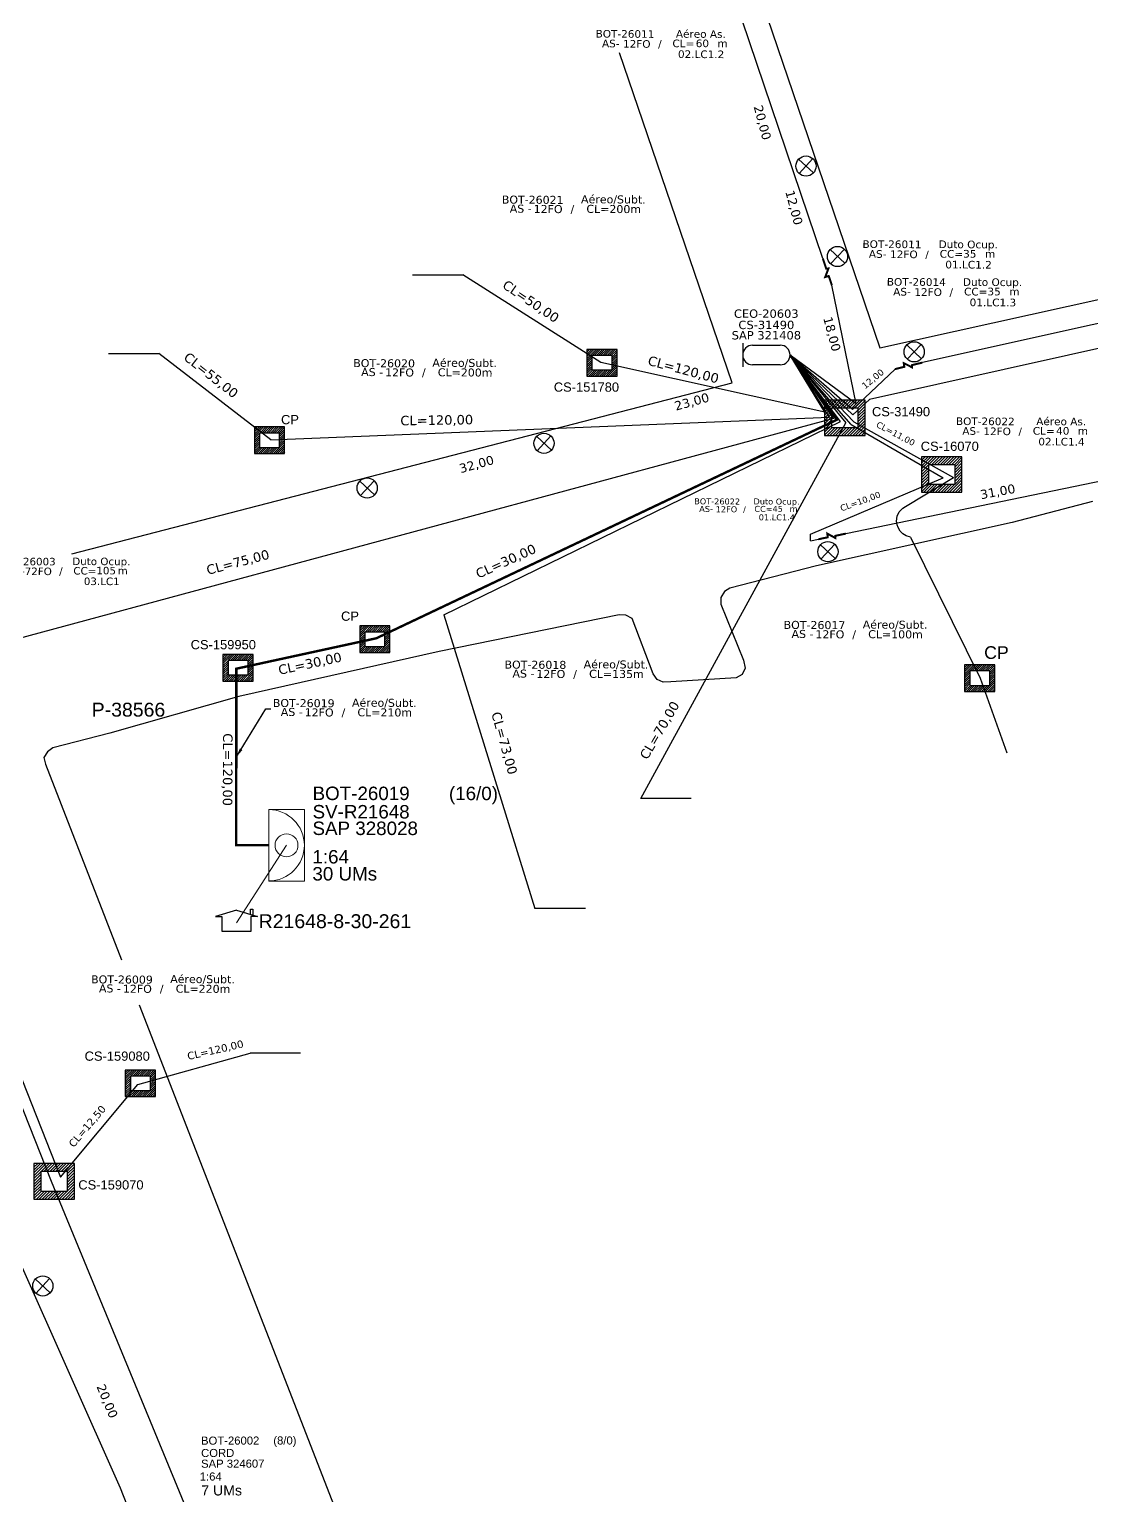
# Model space of a CAD drawing. Extents: x -89 to 1641, y 705 to 1299.
# Drawn here: x 477.5 to 595.4, y 1038.9 to 1201.7 of the extents above; entities that cross this region are included whole.
import ezdxf
from ezdxf.enums import TextEntityAlignment as Align

# ---------------------------------------------------------------- set-up
doc = ezdxf.new("R2010")
doc.units = 0
for name, color, linetype in [('10.1-Caixas Subterrâneas', 5, 'Continuous'), ('10.4-Postes', 1, 'Continuous'), ('20.4-CEOS', 1, 'Continuous'), ('20.5-CEO', 1, 'Continuous'), ('CAP a instalar', 1, 'Continuous'), ('celulas gpon', 7, 'Continuous'), ('label_cabos', 7, 'Continuous'), ('Legenda', 1, 'Continuous'), ('locais legendas', 7, 'Continuous'), ('QUADRA', 7, 'Continuous'), ('Subida Lateral', 5, 'Continuous'), ('surveys', 7, 'Continuous'), ('surveys legendas', 7, 'Continuous')]:
    doc.layers.add(name, color=color, linetype=linetype)
doc.layers.add("20.0-LEGENDA DOS CDO'S", color=1, linetype='Continuous', lineweight=0)
doc.layers.add('20.1-CDO_INTERIOR', color=1, linetype='Continuous', lineweight=0)
doc.layers.add('EXTRA', color=50, linetype='Continuous', plot=False)
doc.styles.add('ARIAL', font='arial.ttf')
doc.styles.add('DIGICADE', font='arial.ttf')
doc.styles.add('siredit', font='verdana.ttf')
doc.styles.get("Standard").update_dxf_attribs({"font": 'arial.ttf'})
doc.linetypes.add('FENCELINE1', pattern='A,0.25,-0.1,[133,ltypeshp.shx,S=0.1,R=0,X=-0.1,Y=0],-0.1,1', length=1.45)
doc.dimstyles.get("Standard").update_dxf_attribs({"dimtxt": 0.18, "dimasz": 0.18, "dimexe": 0.18, "dimexo": 0.0625, "dimgap": 0.09, "dimtad": 0, "dimtih": 1, "dimtoh": 1, "dimdec": 4, "dimzin": 0, "dimdsep": 46, "dimtxsty": 'Standard', "dimcen": 0.09, "dimadec": 0, "dimazin": 0, "dimtfac": 1, "dimtdec": 4, "dimtofl": 0, "dimtmove": 0, "dimatfit": 3, "dimfxl": 0, "dimtolj": 1, "dimtzin": 0, "dimarcsym": 0})

# ---------------------------------------------------------------- blocks, each defined once
blk = doc.blocks.new('SURVEY_SURVEY')
for p, q in [((0, 0.0000152), (-0.0000151, 0.0000108)), ((-0.0000151, 0.0000108), (-0.0000104, 0.0000108)), ((-0.0000103, 0), (-0.0000103, 0.0000108)), ((0, 0.0000152), (0.0000151, 0.0000108)), ((0.0000101, 0.0000159), (0.0000117, 0.0000159)), ((0.0000101, 0.0000123), (0.0000101, 0.0000159)), ((0.0000151, 0.0000108), (0.0000103, 0.0000108)), ((0.0000103, 0.0000108), (0.0000103, 0)), ((0.0000117, 0.0000159), (0.0000117, 0.0000119)), ((0.0000103, 0), (-0.0000103, 0))]:
    blk.add_line(p, q)
blk = doc.blocks.new('*X65')
at = {"color": 0, "linetype": 'Continuous'}
for p, q in [((-1.25, 0.34099), (-0.49099, 1.1)), ((-1.25, 0.517767), (-0.667767, 1.1)), ((-1.25, 0.694544), (-0.844544, 1.1)), ((-1.25, 0.87132), (-1.02132, 1.1)), ((-1.25, 1.048097), (-1.198097, 1.1)), ((-0.789214, 0.625), (-0.314214, 1.1)), ((-0.612437, 0.625), (-0.137437, 1.1)), ((-0.43566, 0.625), (0.03934, 1.1)), ((-0.258883, 0.625), (0.216117, 1.1)), ((-0.082107, 0.625), (0.392893, 1.1)), ((0.09467, 0.625), (0.56967, 1.1)), ((0.271447, 0.625), (0.746447, 1.1)), ((0.448223, 0.625), (0.923223, 1.1)), ((0.625, 0.625), (1.1, 1.1)), ((0.801777, 0.625), (1.25, 1.073223)), ((-1.25, 0.164214), (-0.8035, 0.610714)), ((-1.25, -0.012563), (-0.8035, 0.433937)), ((-1.25, -0.18934), (-0.8035, 0.25716)), ((-1.25, -0.366117), (-0.8035, 0.080383)), ((0.8035, 0.449947), (1.25, 0.896447)), ((0.8035, 0.27317), (1.25, 0.71967)), ((0.8035, 0.096393), (1.25, 0.542893)), ((0.8035, -0.080383), (1.25, 0.366117)), ((0.8035, -0.25716), (1.25, 0.18934)), ((0.8035, -0.433937), (1.25, 0.012563)), ((-1.25, -0.542893), (-0.8035, -0.096393)), ((-1.25, -0.71967), (-0.8035, -0.27317)), ((-1.25, -0.896447), (-0.8035, -0.449947)), ((-1.25, -1.073223), (-0.801777, -0.625)), ((-1.1, -1.1), (-0.625, -0.625)), ((-0.923223, -1.1), (-0.448223, -0.625)), ((-0.746447, -1.1), (-0.271447, -0.625)), ((-0.56967, -1.1), (-0.09467, -0.625)), ((-0.392893, -1.1), (0.082107, -0.625)), ((-0.216117, -1.1), (0.258883, -0.625)), ((-0.03934, -1.1), (0.43566, -0.625)), ((0.137437, -1.1), (0.612437, -0.625)), ((0.314214, -1.1), (0.789214, -0.625)), ((0.49099, -1.1), (1.25, -0.34099)), ((0.667767, -1.1), (1.25, -0.517767)), ((0.8035, -0.610714), (1.25, -0.164214)), ((0.844544, -1.1), (1.25, -0.694544)), ((1.02132, -1.1), (1.25, -0.87132)), ((1.198097, -1.1), (1.25, -1.048097))]:
    blk.add_line(p, q, dxfattribs=at)
blk = doc.blocks.new('MANHOLE_MQ')
at = {"color": 0, "linetype": 'Continuous'}
for p, q in [((0.00000623, 0.00000569), (-0.00000627, 0.00000569)), ((-0.00000627, 0.00000569), (-0.00000627, -0.00000531)), ((0.00000623, -0.00000531), (0.00000623, 0.00000569)), ((-0.00000404, 0.00000331), (0.00000399, 0.00000331)), ((-0.00000404, -0.00000294), (-0.00000404, 0.00000331)), ((0.00000399, 0.00000331), (0.00000399, -0.00000294)), ((0.00000399, -0.00000294), (-0.00000404, -0.00000294)), ((0.00000399, -0.00000294), (0.00000399, -0.00000294)), ((-0.00000627, -0.00000531), (0.00000623, -0.00000531))]:
    blk.add_line(p, q, dxfattribs=at)
at = {"color": 0, "linetype": 'Continuous', "xscale": 5e-06, "yscale": 5e-06, "zscale": 1e-05}
blk.add_blockref('*X65', (-0.00000002, 0.00000019), dxfattribs=at)
blk = doc.blocks.new('Inst CDOE-8 CAIXA DIST OPT CDOE 48F_8D C_SPL OPTAP')
at = {"layer": "20.0-LEGENDA DOS CDO'S", "color": 0}
for tag, p, style, flags in [('ID_ATIVIDADE', (0.12, 6.47), 'ARIAL', 3), ('FATOR', (7.92, 6.47), 'ARIAL', 1), ('QTDE', (0.23, -0.97), 'DIGICADE', 3)]:
    blk.add_attdef(tag, p, '', height=0.8, rotation=0.118, dxfattribs=dict(at, style=style, flags=flags))
at = {"layer": "20.0-LEGENDA DOS CDO'S", "color": 0, "style": 'ARIAL'}
for tag, p, height in [('FID', (0.12, 5.25), 0.8), ('CORDOALHA', (0.12, 4.02), 0.8), ('SAP', (0.12, 2.96), 0.8), ('1:XX', (-0.01, 1.7), 0.8), ('UMS', (0.14, 0.22), 1)]:
    blk.add_attdef(tag, p, '', height=height, rotation=0.118, dxfattribs=at)
blk.add_attdef('FIBRAS_UTILIZADAS', text='', height=0.8, rotation=0.118, dxfattribs=at).set_placement((13.48, 5.26), align=Align.CENTER)
blk = doc.blocks.new('LEGENDA DOS CABOS')
at = {"layer": 'EXTRA', "color": 0, "style": 'siredit'}
for tag, p in [('ID', (4.6, 0.97)), ('XX', (9.03, 0.97))]:
    blk.add_attdef(tag, text='', height=0.48, rotation=359.69, dxfattribs=at).set_placement(p, align=Align.MIDDLE_CENTER)
at = {"layer": 'Legenda', "color": 0, "style": 'siredit'}
for tag, p in [('TIPO_CABO', (1.31, 0)), ('CABO', (4.69, -0.05)), ('/', (6.81, -0.05)), ('METROS', (10.03, -0.05))]:
    blk.add_attdef(tag, text='', height=0.8, rotation=359.69, dxfattribs=at).set_placement(p, align=Align.MIDDLE_CENTER)
blk = doc.blocks.new('Inst CB DT OCUP CFOA-SM-AS-120-S-12 A')
at = {"layer": 'label_cabos', "color": 0, "style": 'siredit'}
for tag, flags, p in [('ID_ATIVIDADE', 3, (1.31, 2.67)), ('FATOR', 1, (11.56, 2.55))]:
    blk.add_attdef(tag, text='', height=1, rotation=359.69, dxfattribs=dict(at, flags=flags)).set_placement(p, align=Align.MIDDLE_CENTER)
for tag, p in [('TIPO_CABO', (1.26, 0)), ('DESTINO_CABO', (3.13, 1.26)), ('CABO', (4.69, -0.05)), ('/', (7.71, -0.05)), ('LANCE', (10.91, 0)), ('TIPO_CABO', (13.11, 1.24)), ('UND', (15.96, 0)), ('FID', (13.15, -1.41))]:
    blk.add_attdef(tag, text='', height=1, rotation=359.69, dxfattribs=at).set_placement(p, align=Align.MIDDLE_CENTER)
blk.add_attdef('QTDE', (12.43, -0.47), '', height=1, rotation=359.69, dxfattribs=at)
blk = doc.blocks.new('Inst CB AS CFOA-SM-AS-120-S-12 A')
at = {"layer": 'label_cabos', "color": 0, "style": 'siredit'}
for tag, flags, p in [('ID_ATIVIDADE', 3, (1.31, 2.67)), ('FATOR', 1, (11.56, 2.55))]:
    blk.add_attdef(tag, text='', height=1, rotation=359.69, dxfattribs=dict(at, flags=flags)).set_placement(p, align=Align.MIDDLE_CENTER)
for tag, p in [('TIPO_CABO', (1.26, 0)), ('DESTINO_CABO', (3.13, 1.26)), ('CABO', (4.69, -0.05)), ('/', (7.71, -0.05)), ('LANCE', (10.81, 0)), ('TIPO_CABO', (13.11, 1.24)), ('UND', (15.96, 0)), ('FID', (13.15, -1.41))]:
    blk.add_attdef(tag, text='', height=1, rotation=359.69, dxfattribs=at).set_placement(p, align=Align.MIDDLE_CENTER)
blk.add_attdef('QTDE', (12.43, -0.47), '', height=1, rotation=359.69, dxfattribs=at)
blk = doc.blocks.new('Inst CB DT OCUP CFOA-SM-AS-80-TS-72')
at = {"layer": 'label_cabos', "color": 0, "style": 'siredit'}
for tag, flags, p in [('ID_ATIVIDADE', 3, (1.31, 2.67)), ('FATOR', 1, (11.56, 2.55))]:
    blk.add_attdef(tag, text='', height=1, rotation=359.69, dxfattribs=dict(at, flags=flags)).set_placement(p, align=Align.MIDDLE_CENTER)
for tag, p in [('TIPO_CABO', (1.76, 0)), ('DESTINO_CABO', (3.13, 1.26)), ('CABO', (4.69, -0.05)), ('/', (7.71, -0.05)), ('LANCE', (10.91, 0)), ('TIPO_CABO', (13.11, 1.24)), ('UND', (15.96, 0)), ('FID', (13.15, -1.41))]:
    blk.add_attdef(tag, text='', height=1, rotation=359.69, dxfattribs=at).set_placement(p, align=Align.MIDDLE_CENTER)
blk.add_attdef('QTDE', (12.43, -0.47), '', height=1, rotation=359.69, dxfattribs=at)

msp = doc.modelspace()

# ---------------------------------------------------------------- linework, layer by layer
at = {"color": 4, "linetype": 'ByBlock', "lineweight": 0}
msp.add_lwpolyline([(506.04, 1111.12), (500.5, 1102.5)], dxfattribs=at)
at = {"layer": '10.4-Postes', "color": 1}
for p, q in [((562.87, 1187.28), (564.51, 1185.75)), ((564.45, 1187.34), (562.92, 1185.7)), ((566.37, 1177.25), (568, 1175.72)), ((567.95, 1177.3), (566.42, 1175.66)), ((574.87, 1166.66), (576.51, 1165.13)), ((576.46, 1166.72), (574.93, 1165.08)), ((533.8, 1156.51), (535.43, 1154.98)), ((535.38, 1156.56), (533.85, 1154.92)), ((514.18, 1151.54), (515.81, 1150.01)), ((515.76, 1151.59), (514.23, 1149.96)), ((565.3, 1144.47), (566.94, 1142.94)), ((566.88, 1144.53), (565.35, 1142.89)), ((478.17, 1062.97), (479.8, 1061.44)), ((479.75, 1063.02), (478.22, 1061.38))]:
    msp.add_line(p, q, dxfattribs=at)
for centre in [(563.69, 1186.52), (567.18, 1176.48), (575.69, 1165.9), (534.61, 1155.74), (514.99, 1150.78), (566.12, 1143.71), (478.99, 1062.2)]:
    msp.add_circle(centre, 1.12, dxfattribs=at)
at = {"layer": '20.1-CDO_INTERIOR', "color": 1, "lineweight": 18}
msp.add_lwpolyline([(508.02, 1107.15), (508.02, 1115.08), (504.06, 1115.08), (504.06, 1107.15)], close=True, dxfattribs=at)
msp.add_circle((506.04, 1111.12), 1.27, dxfattribs=at)
msp.add_arc((504.06, 1111.12), 3.96, 269.9724, 89.9724, dxfattribs=at)
at = {"layer": '20.5-CEO', "color": 5}
for p, q in [((557.76, 1166.63), (560.83, 1166.63)), ((560.83, 1164.44), (557.76, 1164.44))]:
    msp.add_line(p, q, dxfattribs=at)
msp.add_lwpolyline([(556.66, 1166.86), (556.66, 1164.22)], dxfattribs=at)
for centre, start, end in [((557.76, 1165.54), 90, 270), ((560.83, 1165.54), 270, 90)]:
    msp.add_arc(centre, 1.09, start, end, dxfattribs=at)
at = {"layer": 'CAP a instalar', "color": 7, "linetype": 'FENCELINE1', "ltscale": 5}
for points in [[(565.56, 1176.25), (553.35, 1212.38)], [(633.11, 1177.27), (576.6, 1164.7)], [(568.11, 1145.72), (603.76, 1153.08)]]:
    msp.add_lwpolyline(points, dxfattribs=at)
at = {"layer": 'CAP a instalar', "color": 251, "ltscale": 5}
for points in [[(644.81, 1177.11), (570.73, 1160.59), (568.9, 1158.9)], [(520.02, 1174.45), (525.62, 1174.45)], [(540.93, 1164.72), (525.62, 1174.45)], [(486.28, 1165.7), (491.88, 1165.7)], [(504.28, 1156.11), (491.88, 1165.7)], [(566.3, 1158.63), (561.92, 1165.54)], [(565.76, 1159.18), (561.92, 1165.54)], [(561.92, 1165.54), (568.99, 1158.13)], [(568.9, 1158.9), (561.92, 1165.54)], [(567.52, 1158.17), (561.92, 1165.54)], [(561.92, 1165.54), (568.1, 1158)], [(565.76, 1159.18), (540.93, 1164.72)], [(504.28, 1156.11), (566.3, 1158.63)], [(523.5, 1136.71), (567.52, 1158.17)], [(545.35, 1116.3), (568.1, 1158)], [(568.99, 1158.13), (580.04, 1151.94)], [(574.92, 1148.83), (580.04, 1151.94)], [(575.3, 1145.31), (574.79, 1145.47), (574.45, 1145.68), (574.12, 1146), (573.9, 1146.38), (573.79, 1146.7), (573.74, 1147.09), (573.82, 1147.66), (574.04, 1148.12), (574.42, 1148.54), (574.72, 1148.74), (574.92, 1148.83)], [(575.3, 1145.31), (583.02, 1129.66), (585.97, 1121.39)], [(523.5, 1136.71), (533.6, 1104.11)], [(550.95, 1116.3), (545.35, 1116.3)], [(467.63, 1107.96), (480.95, 1074.26)], [(539.2, 1104.11), (533.6, 1104.11)], [(489.55, 1084.57), (502, 1088.04)], [(507.6, 1088.04), (502, 1088.04)], [(480.95, 1074.27), (489.55, 1084.57)]]:
    msp.add_lwpolyline(points, dxfattribs=at)
at = {"layer": 'CAP a instalar', "color": 7, "ltscale": 5}
for points in [[(569.24, 1160.12), (566.56, 1173.3)], [(569.24, 1160.12), (561.92, 1165.54)], [(568.83, 1159.51), (561.92, 1165.54)], [(566.73, 1158.48), (561.92, 1165.54)], [(568.7, 1157.82), (561.92, 1165.54)], [(573.57, 1163.98), (568.83, 1159.51)], [(566.73, 1158.48), (452.78, 1127.71)], [(568.7, 1157.82), (578.92, 1151.9)], [(564.18, 1144.9), (564.18, 1145.65), (578.92, 1151.9)], [(564.18, 1144.9), (565.06, 1145.09)], [(466.58, 1107.55), (466.58, 1107.55), (479.91, 1073.84)], [(479.91, 1073.84), (531.08, 949.75)]]:
    msp.add_lwpolyline(points, dxfattribs=at)
at = {"layer": 'CAP a instalar', "color": 1, "ltscale": 5}
msp.add_lwpolyline([(504.06, 1111.12, 0.268, 0.268, 0), (500.46, 1111.12, 0.268, 0.268, 0), (500.47, 1130.72, 0.268, 0.268, 0), (516.01, 1134.1, 0.268, 0.268, 0), (567.1, 1158.35, 0.268, 0.268, 0), (561.92, 1165.54, 0.268, 0.268, 0)], format="xyseb", dxfattribs=at)
at = {"layer": 'QUADRA'}
for points in [[(555.98, 1213.06), (571.9, 1166.35)], [(555.48, 1162.45), (542.99, 1199.1)], [(571.9, 1166.35), (638.42, 1181.08)], [(571.9, 1166.35), (638.42, 1181.08)], [(482.23, 1143.46), (555.48, 1162.45)], [(595.5, 1149.27), (586.57, 1146.94), (564.85, 1142.14), (555.24, 1139.65), (554.65, 1139.29), (554.23, 1138.64), (554.23, 1137.9), (556.76, 1131.67), (556.93, 1130.77), (556.59, 1130.09), (555.92, 1129.69), (548.68, 1129.25), (547.83, 1129.21), (547.16, 1129.52), (546.74, 1130.16), (544.38, 1136.28), (543.71, 1136.68), (542.95, 1136.7), (522.99, 1132.64), (500.75, 1127.65), (486.44, 1123.57), (480.12, 1121.94), (479.53, 1121.5), (479.11, 1120.87), (479.28, 1120.11), (479.28, 1120.11), (487.72, 1098.42)], [(518.48, 960.29), (512.55, 976.27), (487.62, 1039.75), (453.76, 1115.8), (453.09, 1116.11), (452.33, 1116.05), (441.21, 1112.62), (422.52, 1107.74)], [(489.68, 1093.41), (517.3, 1022.45)]]:
    msp.add_lwpolyline(points, dxfattribs=at)
at = {"layer": 'Subida Lateral', "color": 5, "const_width": 0.224}
for points in [[(566.56, 1173.3), (566.21, 1174.31), (565.82, 1174.2), (566.18, 1175.15), (565.94, 1175.12), (565.56, 1176.25)], [(573.57, 1163.98), (574.6, 1164.23), (574.54, 1164.64), (575.45, 1164.18), (575.44, 1164.42), (576.6, 1164.7)], [(565.06, 1145.09), (566.1, 1145.31), (566.05, 1145.72), (566.94, 1145.23), (566.95, 1145.47), (568.11, 1145.72)]]:
    msp.add_lwpolyline(points, dxfattribs=at)

# ---------------------------------------------------------------- block references
at = {"color": 0, "lineweight": 0}
ref = msp.add_blockref('Inst CB AS CFOA-SM-AS-120-S-12 A', (540.95, 1200.12), dxfattribs=dict(at, xscale=0.8442891523558846, yscale=0.8442891523558846, zscale=0.8442891523558846))
ref.add_attrib('DESTINO_CABO', 'BOT-26011', dxfattribs={"layer": 'label_cabos', "color": 0, "height": 0.844, "rotation": 359.69, "style": 'siredit'}).set_placement((543.6, 1201.19), align=Align.MIDDLE_CENTER)
ref.add_attrib('CABO', '12FO', dxfattribs={"layer": 'label_cabos', "color": 0, "height": 0.844, "rotation": 359.69, "style": 'siredit'}).set_placement((544.91, 1200.08), align=Align.MIDDLE_CENTER)
ref.add_attrib('TIPO_CABO', 'Aéreo As.', dxfattribs={"layer": 'label_cabos', "color": 0, "height": 0.844, "rotation": 359.69, "style": 'siredit'}).set_placement((552.02, 1201.18), align=Align.MIDDLE_CENTER)
ref.add_attrib('/', '/', dxfattribs={"layer": 'label_cabos', "color": 0, "height": 0.844, "rotation": 359.69, "style": 'siredit'}).set_placement((547.47, 1200.08), align=Align.MIDDLE_CENTER)
ref.add_attrib('TIPO_CABO', 'AS-', dxfattribs={"layer": 'label_cabos', "color": 0, "height": 0.844, "rotation": 359.69, "style": 'siredit'}).set_placement((542.02, 1200.12), align=Align.MIDDLE_CENTER)
ref.add_attrib('FID', '02.LC1.2', dxfattribs={"layer": 'label_cabos', "color": 0, "height": 0.844, "rotation": 359.69, "style": 'siredit'}).set_placement((552.05, 1198.93), align=Align.MIDDLE_CENTER)
ref.add_attrib('LANCE', 'CL=', dxfattribs={"layer": 'label_cabos', "color": 0, "height": 0.844, "rotation": 359.69, "style": 'siredit'}).set_placement((550.08, 1200.13), align=Align.MIDDLE_CENTER)
ref.add_attrib('QTDE', '60', (551.45, 1199.72), dxfattribs={"layer": 'label_cabos', "color": 0, "height": 0.844, "rotation": 359.69, "style": 'siredit'})
ref.add_attrib('UND', 'm', dxfattribs={"layer": 'label_cabos', "color": 0, "height": 0.844, "rotation": 359.69, "style": 'siredit'}).set_placement((554.43, 1200.13), align=Align.MIDDLE_CENTER)
ref = msp.add_blockref('Inst CB DT OCUP CFOA-SM-AS-120-S-12 A', (570.57, 1176.77), dxfattribs=dict(at, xscale=0.8486802147132738, yscale=0.8486802147132738, zscale=0.8486802147132738))
ref.add_attrib('DESTINO_CABO', 'BOT-26011', dxfattribs={"layer": 'label_cabos', "color": 0, "height": 0.849, "rotation": 359.69, "style": 'siredit'}).set_placement((573.23, 1177.84), align=Align.MIDDLE_CENTER)
ref.add_attrib('CABO', '12FO', dxfattribs={"layer": 'label_cabos', "color": 0, "height": 0.849, "rotation": 359.69, "style": 'siredit'}).set_placement((574.55, 1176.72), align=Align.MIDDLE_CENTER)
ref.add_attrib('TIPO_CABO', 'Duto Ocup.', dxfattribs={"layer": 'label_cabos', "color": 0, "height": 0.849, "rotation": 359.69, "style": 'siredit'}).set_placement((581.69, 1177.82), align=Align.MIDDLE_CENTER)
ref.add_attrib('/', '/', dxfattribs={"layer": 'label_cabos', "color": 0, "height": 0.849, "rotation": 359.69, "style": 'siredit'}).set_placement((577.12, 1176.72), align=Align.MIDDLE_CENTER)
ref.add_attrib('TIPO_CABO', 'AS-', dxfattribs={"layer": 'label_cabos', "color": 0, "height": 0.849, "rotation": 359.69, "style": 'siredit'}).set_placement((571.64, 1176.76), align=Align.MIDDLE_CENTER)
ref.add_attrib('FID', '01.LC1.2', dxfattribs={"layer": 'label_cabos', "color": 0, "height": 0.849, "rotation": 359.69, "style": 'siredit'}).set_placement((581.73, 1175.57), align=Align.MIDDLE_CENTER)
ref.add_attrib('LANCE', 'CC=', dxfattribs={"layer": 'label_cabos', "color": 0, "height": 0.849, "rotation": 359.69, "style": 'siredit'}).set_placement((579.83, 1176.77), align=Align.MIDDLE_CENTER)
ref.add_attrib('QTDE', '35', (581.12, 1176.36), dxfattribs={"layer": 'label_cabos', "color": 0, "height": 0.849, "rotation": 359.69, "style": 'siredit'})
ref.add_attrib('UND', 'm', dxfattribs={"layer": 'label_cabos', "color": 0, "height": 0.849, "rotation": 359.69, "style": 'siredit'}).set_placement((584.12, 1176.77), align=Align.MIDDLE_CENTER)
ref = msp.add_blockref('Inst CB DT OCUP CFOA-SM-AS-120-S-12 A', (573.27, 1172.58), dxfattribs=dict(at, xscale=0.8486802147132738, yscale=0.8486802147132738, zscale=0.8486802147132738))
ref.add_attrib('DESTINO_CABO', 'BOT-26014', dxfattribs={"layer": 'label_cabos', "color": 0, "height": 0.849, "rotation": 359.69, "style": 'siredit'}).set_placement((575.93, 1173.65), align=Align.MIDDLE_CENTER)
ref.add_attrib('CABO', '12FO', dxfattribs={"layer": 'label_cabos', "color": 0, "height": 0.849, "rotation": 359.69, "style": 'siredit'}).set_placement((577.24, 1172.53), align=Align.MIDDLE_CENTER)
ref.add_attrib('TIPO_CABO', 'Duto Ocup.', dxfattribs={"layer": 'label_cabos', "color": 0, "height": 0.849, "rotation": 359.69, "style": 'siredit'}).set_placement((584.39, 1173.63), align=Align.MIDDLE_CENTER)
ref.add_attrib('/', '/', dxfattribs={"layer": 'label_cabos', "color": 0, "height": 0.849, "rotation": 359.69, "style": 'siredit'}).set_placement((579.81, 1172.53), align=Align.MIDDLE_CENTER)
ref.add_attrib('TIPO_CABO', 'AS-', dxfattribs={"layer": 'label_cabos', "color": 0, "height": 0.849, "rotation": 359.69, "style": 'siredit'}).set_placement((574.34, 1172.57), align=Align.MIDDLE_CENTER)
ref.add_attrib('FID', '01.LC1.3', dxfattribs={"layer": 'label_cabos', "color": 0, "height": 0.849, "rotation": 359.69, "style": 'siredit'}).set_placement((584.43, 1171.38), align=Align.MIDDLE_CENTER)
ref.add_attrib('LANCE', 'CC=', dxfattribs={"layer": 'label_cabos', "color": 0, "height": 0.849, "rotation": 359.69, "style": 'siredit'}).set_placement((582.53, 1172.58), align=Align.MIDDLE_CENTER)
ref.add_attrib('QTDE', '35', (583.82, 1172.17), dxfattribs={"layer": 'label_cabos', "color": 0, "height": 0.849, "rotation": 359.69, "style": 'siredit'})
ref.add_attrib('UND', 'm', dxfattribs={"layer": 'label_cabos', "color": 0, "height": 0.849, "rotation": 359.69, "style": 'siredit'}).set_placement((586.82, 1172.58), align=Align.MIDDLE_CENTER)
ref = msp.add_blockref('Inst CB AS CFOA-SM-AS-120-S-12 A', (580.94, 1157.11), dxfattribs=dict(at, xscale=0.8442891523558846, yscale=0.8442891523558846, zscale=0.8442891523558846))
ref.add_attrib('DESTINO_CABO', 'BOT-26022', dxfattribs={"layer": 'label_cabos', "color": 0, "height": 0.844, "rotation": 359.69, "style": 'siredit'}).set_placement((583.59, 1158.18), align=Align.MIDDLE_CENTER)
ref.add_attrib('CABO', '12FO', dxfattribs={"layer": 'label_cabos', "color": 0, "height": 0.844, "rotation": 359.69, "style": 'siredit'}).set_placement((584.9, 1157.07), align=Align.MIDDLE_CENTER)
ref.add_attrib('TIPO_CABO', 'Aéreo As.', dxfattribs={"layer": 'label_cabos', "color": 0, "height": 0.844, "rotation": 359.69, "style": 'siredit'}).set_placement((592.01, 1158.17), align=Align.MIDDLE_CENTER)
ref.add_attrib('/', '/', dxfattribs={"layer": 'label_cabos', "color": 0, "height": 0.844, "rotation": 359.69, "style": 'siredit'}).set_placement((587.46, 1157.07), align=Align.MIDDLE_CENTER)
ref.add_attrib('TIPO_CABO', 'AS-', dxfattribs={"layer": 'label_cabos', "color": 0, "height": 0.844, "rotation": 359.69, "style": 'siredit'}).set_placement((582.01, 1157.11), align=Align.MIDDLE_CENTER)
ref.add_attrib('FID', '02.LC1.4', dxfattribs={"layer": 'label_cabos', "color": 0, "height": 0.844, "rotation": 359.69, "style": 'siredit'}).set_placement((592.04, 1155.92), align=Align.MIDDLE_CENTER)
ref.add_attrib('LANCE', 'CL=', dxfattribs={"layer": 'label_cabos', "color": 0, "height": 0.844, "rotation": 359.69, "style": 'siredit'}).set_placement((590.07, 1157.12), align=Align.MIDDLE_CENTER)
ref.add_attrib('QTDE', '40', (591.44, 1156.71), dxfattribs={"layer": 'label_cabos', "color": 0, "height": 0.844, "rotation": 359.69, "style": 'siredit'})
ref.add_attrib('UND', 'm', dxfattribs={"layer": 'label_cabos', "color": 0, "height": 0.844, "rotation": 359.69, "style": 'siredit'}).set_placement((594.42, 1157.12), align=Align.MIDDLE_CENTER)
ref = msp.add_blockref('Inst CB DT OCUP CFOA-SM-AS-120-S-12 A', (551.77, 1148.46), dxfattribs=dict(at, xscale=0.6603712726099218, yscale=0.6603712726099218, zscale=0.6603712726099218))
ref.add_attrib('DESTINO_CABO', 'BOT-26022', dxfattribs={"layer": 'label_cabos', "color": 0, "height": 0.66, "rotation": 359.69, "style": 'siredit'}).set_placement((553.83, 1149.29), align=Align.MIDDLE_CENTER)
ref.add_attrib('CABO', '12FO', dxfattribs={"layer": 'label_cabos', "color": 0, "height": 0.66, "rotation": 359.69, "style": 'siredit'}).set_placement((554.86, 1148.42), align=Align.MIDDLE_CENTER)
ref.add_attrib('TIPO_CABO', 'Duto Ocup.', dxfattribs={"layer": 'label_cabos', "color": 0, "height": 0.66, "rotation": 359.69, "style": 'siredit'}).set_placement((560.42, 1149.28), align=Align.MIDDLE_CENTER)
ref.add_attrib('/', '/', dxfattribs={"layer": 'label_cabos', "color": 0, "height": 0.66, "rotation": 359.69, "style": 'siredit'}).set_placement((556.86, 1148.42), align=Align.MIDDLE_CENTER)
ref.add_attrib('TIPO_CABO', 'AS-', dxfattribs={"layer": 'label_cabos', "color": 0, "height": 0.66, "rotation": 359.69, "style": 'siredit'}).set_placement((552.6, 1148.46), align=Align.MIDDLE_CENTER)
ref.add_attrib('FID', '01.LC1.4', dxfattribs={"layer": 'label_cabos', "color": 0, "height": 0.66, "rotation": 359.69, "style": 'siredit'}).set_placement((560.45, 1147.52), align=Align.MIDDLE_CENTER)
ref.add_attrib('LANCE', 'CC=', dxfattribs={"layer": 'label_cabos', "color": 0, "height": 0.66, "rotation": 359.69, "style": 'siredit'}).set_placement((558.97, 1148.46), align=Align.MIDDLE_CENTER)
ref.add_attrib('QTDE', '45', (559.97, 1148.14), dxfattribs={"layer": 'label_cabos', "color": 0, "height": 0.66, "rotation": 359.69, "style": 'siredit'})
ref.add_attrib('UND', 'm', dxfattribs={"layer": 'label_cabos', "color": 0, "height": 0.66, "rotation": 359.69, "style": 'siredit'}).set_placement((562.31, 1148.46), align=Align.MIDDLE_CENTER)
at = {"layer": '10.1-Caixas Subterrâneas', "color": 30}
for p, xscale, yscale, zscale, rotation in [((541.04, 1164.73), 268226.4234340488, 268226.4234340488, 268226.4234340488, 180.0000000000613), ((567.99, 1158.64), 359124.7696084459, 359124.7696084459, 359124.7696084459, 180.0000000000618), ((504.15, 1156.13), 268226.4234340488, 268226.4234340488, 268226.4234340488, 180.0000000000613), ((578.74, 1152.35), 359124.7696084459, 359124.7696084459, 359124.7696084459, 180.0000000000617), ((515.84, 1134.04), 268226.4234340488, 268226.4234340488, 268226.4234340488, 180.0000000000611), ((500.66, 1130.88), 268226.4234340488, 268226.4234340488, 268226.4234340488, 180.0000000000612), ((582.96, 1129.72), 268226.4234340488, 268226.4234340488, 268226.4234340488, 180.0000000000612), ((489.82, 1084.74), 268226.4234340488, 268226.4234340488, 268226.4234340488, 180.0000000000611), ((480.25, 1073.89), 359124.7696084459, 359124.7696084459, 359124.7696084459, 180.0000000000617)]:
    msp.add_blockref('MANHOLE_MQ', p, dxfattribs=dict(at, xscale=xscale, yscale=yscale, zscale=zscale, rotation=rotation))
at = {"layer": "20.0-LEGENDA DOS CDO'S", "color": 7, "lineweight": 0}
ref = msp.add_blockref('Inst CDOE-8 CAIXA DIST OPT CDOE 48F_8D C_SPL OPTAP', (496.42, 1038.7), dxfattribs=dict(at, xscale=1.12, yscale=1.12, zscale=1.12))
ref.add_attrib('FID', 'BOT-26002', (496.55, 1044.58), dxfattribs={"color": 0, "height": 0.896, "rotation": 0.118, "style": 'ARIAL'})
ref.add_attrib('CORDOALHA', 'CORD', (496.56, 1043.21), dxfattribs={"color": 0, "height": 0.896, "rotation": 0.118, "style": 'ARIAL'})
ref.add_attrib('SAP', 'SAP 324607', (496.56, 1042.02), dxfattribs={"color": 0, "height": 0.896, "rotation": 0.118, "style": 'ARIAL'})
ref.add_attrib('1:XX', '1:64', (496.41, 1040.6), dxfattribs={"color": 0, "height": 0.896, "rotation": 0.118, "style": 'ARIAL'})
ref.add_attrib('UMS', '7 UMs', (496.58, 1038.94), dxfattribs={"color": 0, "height": 1.12, "rotation": 0.118, "style": 'ARIAL'})
ref.add_attrib('FIBRAS_UTILIZADAS', '(8/0)', dxfattribs={"color": 0, "height": 0.896, "rotation": 0.118, "style": 'ARIAL'}).set_placement((505.86, 1044.6), align=Align.CENTER)
at = {"layer": 'label_cabos', "color": 0, "lineweight": 0}
ref = msp.add_blockref('LEGENDA DOS CABOS', (529.59, 1181.33), dxfattribs=dict(at, xscale=0.8884834430164837, yscale=0.8884834430164837, zscale=0.8884834430164837))
ref.add_attrib('ID', 'BOT-26021', dxfattribs={"color": 0, "height": 0.888, "rotation": 359.69, "style": 'siredit'}).set_placement((533.36, 1182.78), align=Align.MIDDLE_CENTER)
ref.add_attrib('CABO', '12FO', dxfattribs={"color": 0, "height": 0.888, "rotation": 359.69, "style": 'siredit'}).set_placement((535.07, 1181.75), align=Align.MIDDLE_CENTER)
ref.add_attrib('METROS', 'CL=200m', dxfattribs={"color": 0, "height": 0.888, "rotation": 359.69, "style": 'siredit'}).set_placement((542.35, 1181.75), align=Align.MIDDLE_CENTER)
ref.add_attrib('XX', 'Aéreo/Subt.', dxfattribs={"color": 0, "height": 0.8885, "rotation": 359.69, "style": 'siredit'}).set_placement((542.31, 1182.82), align=Align.MIDDLE_CENTER)
ref.add_attrib('/', '/', dxfattribs={"color": 0, "height": 0.888, "rotation": 359.69, "style": 'siredit'}).set_placement((537.76, 1181.75), align=Align.MIDDLE_CENTER)
ref.add_attrib('TIPO_CABO', 'AS -', dxfattribs={"color": 0, "height": 0.888, "rotation": 359.69, "style": 'siredit'}).set_placement((532.03, 1181.79), align=Align.MIDDLE_CENTER)
ref = msp.add_blockref('LEGENDA DOS CABOS', (513.1, 1163.19), dxfattribs=dict(at, xscale=0.8884834430164837, yscale=0.8884834430164837, zscale=0.8884834430164837))
ref.add_attrib('ID', 'BOT-26020', dxfattribs={"color": 0, "height": 0.888, "rotation": 359.69, "style": 'siredit'}).set_placement((516.87, 1164.63), align=Align.MIDDLE_CENTER)
ref.add_attrib('CABO', '12FO', dxfattribs={"color": 0, "height": 0.888, "rotation": 359.69, "style": 'siredit'}).set_placement((518.58, 1163.61), align=Align.MIDDLE_CENTER)
ref.add_attrib('METROS', 'CL=200m', dxfattribs={"color": 0, "height": 0.888, "rotation": 359.69, "style": 'siredit'}).set_placement((525.86, 1163.61), align=Align.MIDDLE_CENTER)
ref.add_attrib('XX', 'Aéreo/Subt.', dxfattribs={"color": 0, "height": 0.8885, "rotation": 359.69, "style": 'siredit'}).set_placement((525.81, 1164.67), align=Align.MIDDLE_CENTER)
ref.add_attrib('/', '/', dxfattribs={"color": 0, "height": 0.888, "rotation": 359.69, "style": 'siredit'}).set_placement((521.27, 1163.61), align=Align.MIDDLE_CENTER)
ref.add_attrib('TIPO_CABO', 'AS -', dxfattribs={"color": 0, "height": 0.888, "rotation": 359.69, "style": 'siredit'}).set_placement((515.54, 1163.65), align=Align.MIDDLE_CENTER)
at = {"layer": 'label_cabos'}
ref = msp.add_blockref('Inst CB DT OCUP CFOA-SM-AS-80-TS-72', (474.59, 1141.57), dxfattribs=dict(at, xscale=0.8316142551429574, yscale=0.8316142551429573, zscale=0.8316142551429573, rotation=0.1315642785740551))
ref.add_attrib('DESTINO_CABO', 'CEO-26003', dxfattribs={"color": 0, "height": 0.832, "rotation": 359.8216, "style": 'siredit'}).set_placement((477.19, 1142.62), align=Align.MIDDLE_CENTER)
ref.add_attrib('CABO', '72FO', dxfattribs={"color": 0, "height": 0.832, "rotation": 359.8216, "style": 'siredit'}).set_placement((478.49, 1141.53), align=Align.MIDDLE_CENTER)
ref.add_attrib('TIPO_CABO', 'Duto Ocup.', dxfattribs={"color": 0, "height": 0.832, "rotation": 359.8216, "style": 'siredit'}).set_placement((485.49, 1142.63), align=Align.MIDDLE_CENTER)
ref.add_attrib('/', '/', dxfattribs={"color": 0, "height": 0.832, "rotation": 359.8216, "style": 'siredit'}).set_placement((481, 1141.54), align=Align.MIDDLE_CENTER)
ref.add_attrib('TIPO_CABO', 'AS-', dxfattribs={"color": 0, "height": 0.832, "rotation": 359.8216, "style": 'siredit'}).set_placement((476.05, 1141.57), align=Align.MIDDLE_CENTER)
ref.add_attrib('FID', '03.LC1', dxfattribs={"color": 0, "height": 0.832, "rotation": 359.8216, "style": 'siredit'}).set_placement((485.53, 1140.42), align=Align.MIDDLE_CENTER)
ref.add_attrib('LANCE', 'CC=', dxfattribs={"color": 0, "height": 0.832, "rotation": 359.8216, "style": 'siredit'}).set_placement((483.66, 1141.59), align=Align.MIDDLE_CENTER)
ref.add_attrib('QTDE', '105', (484.93, 1141.2), dxfattribs={"color": 0, "height": 0.832, "rotation": 359.8216, "style": 'siredit'})
ref.add_attrib('UND', 'm', dxfattribs={"color": 0, "height": 0.832, "rotation": 359.8216, "style": 'siredit'}).set_placement((487.86, 1141.6), align=Align.MIDDLE_CENTER)
at = {"layer": 'label_cabos', "color": 0, "lineweight": 0}
ref = msp.add_blockref('LEGENDA DOS CABOS', (560.86, 1134.12), dxfattribs=dict(at, xscale=0.8884834430164837, yscale=0.8884834430164837, zscale=0.8884834430164837))
ref.add_attrib('ID', 'BOT-26017', dxfattribs={"color": 0, "height": 0.888, "rotation": 359.69, "style": 'siredit'}).set_placement((564.63, 1135.57), align=Align.MIDDLE_CENTER)
ref.add_attrib('CABO', '12FO', dxfattribs={"color": 0, "height": 0.888, "rotation": 359.69, "style": 'siredit'}).set_placement((566.34, 1134.54), align=Align.MIDDLE_CENTER)
ref.add_attrib('METROS', 'CL=100m', dxfattribs={"color": 0, "height": 0.888, "rotation": 359.69, "style": 'siredit'}).set_placement((573.62, 1134.54), align=Align.MIDDLE_CENTER)
ref.add_attrib('XX', 'Aéreo/Subt.', dxfattribs={"color": 0, "height": 0.8885, "rotation": 359.69, "style": 'siredit'}).set_placement((573.57, 1135.61), align=Align.MIDDLE_CENTER)
ref.add_attrib('/', '/', dxfattribs={"color": 0, "height": 0.888, "rotation": 359.69, "style": 'siredit'}).set_placement((569.03, 1134.54), align=Align.MIDDLE_CENTER)
ref.add_attrib('TIPO_CABO', 'AS -', dxfattribs={"color": 0, "height": 0.888, "rotation": 359.69, "style": 'siredit'}).set_placement((563.3, 1134.58), align=Align.MIDDLE_CENTER)
ref = msp.add_blockref('LEGENDA DOS CABOS', (529.89, 1129.72), dxfattribs=dict(at, xscale=0.8884834430164837, yscale=0.8884834430164837, zscale=0.8884834430164837))
ref.add_attrib('ID', 'BOT-26018', dxfattribs={"color": 0, "height": 0.888, "rotation": 359.69, "style": 'siredit'}).set_placement((533.66, 1131.16), align=Align.MIDDLE_CENTER)
ref.add_attrib('CABO', '12FO', dxfattribs={"color": 0, "height": 0.888, "rotation": 359.69, "style": 'siredit'}).set_placement((535.37, 1130.14), align=Align.MIDDLE_CENTER)
ref.add_attrib('METROS', 'CL=135m', dxfattribs={"color": 0, "height": 0.888, "rotation": 359.69, "style": 'siredit'}).set_placement((542.65, 1130.14), align=Align.MIDDLE_CENTER)
ref.add_attrib('XX', 'Aéreo/Subt.', dxfattribs={"color": 0, "height": 0.8885, "rotation": 359.69, "style": 'siredit'}).set_placement((542.6, 1131.2), align=Align.MIDDLE_CENTER)
ref.add_attrib('/', '/', dxfattribs={"color": 0, "height": 0.888, "rotation": 359.69, "style": 'siredit'}).set_placement((538.06, 1130.14), align=Align.MIDDLE_CENTER)
ref.add_attrib('TIPO_CABO', 'AS -', dxfattribs={"color": 0, "height": 0.888, "rotation": 359.69, "style": 'siredit'}).set_placement((532.33, 1130.18), align=Align.MIDDLE_CENTER)
ref = msp.add_blockref('LEGENDA DOS CABOS', (504.18, 1125.45), dxfattribs=dict(at, xscale=0.8884834430164837, yscale=0.8884834430164837, zscale=0.8884834430164837))
ref.add_attrib('ID', 'BOT-26019', dxfattribs={"color": 0, "height": 0.888, "rotation": 359.69, "style": 'siredit'}).set_placement((507.95, 1126.9), align=Align.MIDDLE_CENTER)
ref.add_attrib('CABO', '12FO', dxfattribs={"color": 0, "height": 0.888, "rotation": 359.69, "style": 'siredit'}).set_placement((509.66, 1125.87), align=Align.MIDDLE_CENTER)
ref.add_attrib('METROS', 'CL=210m', dxfattribs={"color": 0, "height": 0.888, "rotation": 359.69, "style": 'siredit'}).set_placement((516.94, 1125.87), align=Align.MIDDLE_CENTER)
ref.add_attrib('XX', 'Aéreo/Subt.', dxfattribs={"color": 0, "height": 0.8885, "rotation": 359.69, "style": 'siredit'}).set_placement((516.89, 1126.94), align=Align.MIDDLE_CENTER)
ref.add_attrib('/', '/', dxfattribs={"color": 0, "height": 0.888, "rotation": 359.69, "style": 'siredit'}).set_placement((512.35, 1125.87), align=Align.MIDDLE_CENTER)
ref.add_attrib('TIPO_CABO', 'AS -', dxfattribs={"color": 0, "height": 0.888, "rotation": 359.69, "style": 'siredit'}).set_placement((506.62, 1125.92), align=Align.MIDDLE_CENTER)
ref = msp.add_blockref('LEGENDA DOS CABOS', (484.01, 1094.77), dxfattribs=dict(at, xscale=0.8884834430164837, yscale=0.8884834430164837, zscale=0.8884834430164837))
ref.add_attrib('ID', 'BOT-26009', dxfattribs={"color": 0, "height": 0.888, "rotation": 359.69, "style": 'siredit'}).set_placement((487.78, 1096.22), align=Align.MIDDLE_CENTER)
ref.add_attrib('CABO', '12FO', dxfattribs={"color": 0, "height": 0.888, "rotation": 359.69, "style": 'siredit'}).set_placement((489.49, 1095.19), align=Align.MIDDLE_CENTER)
ref.add_attrib('METROS', 'CL=220m', dxfattribs={"color": 0, "height": 0.888, "rotation": 359.69, "style": 'siredit'}).set_placement((496.77, 1095.19), align=Align.MIDDLE_CENTER)
ref.add_attrib('XX', 'Aéreo/Subt.', dxfattribs={"color": 0, "height": 0.8885, "rotation": 359.69, "style": 'siredit'}).set_placement((496.72, 1096.26), align=Align.MIDDLE_CENTER)
ref.add_attrib('/', '/', dxfattribs={"color": 0, "height": 0.888, "rotation": 359.69, "style": 'siredit'}).set_placement((492.18, 1095.19), align=Align.MIDDLE_CENTER)
ref.add_attrib('TIPO_CABO', 'AS -', dxfattribs={"color": 0, "height": 0.888, "rotation": 359.69, "style": 'siredit'}).set_placement((486.44, 1095.23), align=Align.MIDDLE_CENTER)
at = {"layer": 'surveys', "color": 255, "xscale": 154542.1107294277, "yscale": 154542.1107294277, "zscale": 154542.1107294277}
msp.add_blockref('SURVEY_SURVEY', (500.48, 1101.56), dxfattribs=at)

# ---------------------------------------------------------------- texts
at = {"layer": '10.1-Caixas Subterrâneas', "color": 30}
for s, p in [('CS-151780', (535.7, 1161.47)), ('CS-31490', (571.01, 1158.74)), ('CP', (505.43, 1157.86)), ('CS-16070', (576.42, 1154.9)), ('CP', (512.09, 1136.04)), ('CS-159950', (495.4, 1132.88)), ('CS-159080', (483.63, 1087.2)), ('CS-159070', (482.93, 1072.91))]:
    msp.add_text(s, height=1.025, dxfattribs=at).set_placement(p)
at = {"layer": '10.1-Caixas Subterrâneas', "color": 30, "style": 'ARIAL'}
msp.add_text('CP', height=1.405, dxfattribs=at).set_placement((583.46, 1131.81))
at = {"layer": "20.0-LEGENDA DOS CDO'S", "color": 1, "linetype": 'ByBlock', "lineweight": 0, "style": 'ARIAL'}
for s, p in [('BOT-26019', (508.93, 1116.14)), ('SV-R21648', (508.93, 1114.1)), ('SAP 328028', (508.92, 1112.26)), ('1:64', (508.91, 1109.1)), ('30 UMs', (508.91, 1107.21))]:
    msp.add_text(s, height=1.492, rotation=359.9724, dxfattribs=at).set_placement(p)
msp.add_text('            (16/0)', height=1.4922, rotation=359.9724, dxfattribs=at).set_placement((523.31, 1116.13), align=Align.CENTER)
at = {"layer": '20.4-CEOS', "color": 5, "linetype": 'ByBlock', "lineweight": 0, "style": 'siredit'}
msp.add_text('CEO-20603', height=0.924, dxfattribs=at).set_placement((559.28, 1170.6), align=Align.TOP_CENTER)
at = {"layer": '20.5-CEO', "color": 5, "linetype": 'ByBlock', "lineweight": 0, "style": 'siredit'}
for s, p in [('CS-31490', (559.29, 1169.35)), ('SAP 321408', (559.29, 1168.2))]:
    msp.add_text(s, height=0.927, dxfattribs=at).set_placement(p, align=Align.TOP_CENTER)
at = {"layer": 'celulas gpon', "style": 'siredit'}
for s, height, rotation, p in [('20,00', 1.003, 285.011, (557.87, 1193.12)), ('12,00', 1.003, 285.011, (561.38, 1183.68)), ('18,00', 1.003, 285.011, (565.59, 1169.65)), ('12,00', 0.721, 39.4947, (570.24, 1161.72)), ('23,00', 1.003, 15.5023, (549.25, 1159.36)), ('32,00', 1.003, 15.5023, (525.36, 1152.42)), ('31,00', 1.003, 10.5962, (583.12, 1149.53)), ('20,00', 1.003, 292.6616, (484.93, 1051.04))]:
    msp.add_text(s, height=height, rotation=rotation, dxfattribs=at).set_placement(p)
at = {"layer": 'celulas gpon', "color": 3, "style": 'siredit'}
for s, height, rotation, p in [('CL=50,00', 1.053, 325.9739, (529.9, 1173.07)), ('CL=55,00', 1.053, 321.789, (494.53, 1165.11)), ('CL=120,00', 1.053, 345.0372, (546.05, 1164.47)), ('CL=120,00', 1.053, 0.8829, (518.68, 1157.73)), ('CL=11,00', 0.691, 332.3532, (571.4, 1157.6)), ('CL=10,00', 0.691, 20.1022, (567.63, 1148.17)), ('CL=30,00', 1.053, 24.3365, (527.33, 1140.71)), ('CL=75,00', 1.053, 14.7698, (497.31, 1141.13)), ('CL=30,00', 1.053, 12.0791, (505.25, 1130.04)), ('CL=70,00', 1.053, 59.561, (546.07, 1120.54)), ('CL=73,00', 1.053, 285.5408, (528.76, 1125.77)), ('CL=120,00', 1.053, 269.7944, (499, 1123.56)), ('CL=120,00', 0.831, 12.9577, (495.13, 1087.28)), ('CL=12,50', 0.831, 49.635, (482.41, 1077.51))]:
    msp.add_text(s, height=height, rotation=rotation, dxfattribs=at).set_placement(p)
at = {"layer": 'locais legendas', "color": 10}
msp.add_text('P-38566', height=1.545, dxfattribs=at).set_placement((484.42, 1125.4))
at = {"layer": 'surveys legendas'}
msp.add_text('R21648-8-30-261', height=1.5454, dxfattribs=at).set_placement((502.95, 1101.92))

# ---------------------------------------------------------------- leaders
at = {"color": 7, "ltscale": 0.5}
msp.add_leader([(500.47, 1120.92), (503.74, 1126.27), (504.29, 1126.27)], dimstyle='Standard', override={"dimasz": 1, "dimgap": 0.09, "dimtad": 0}, dxfattribs=at)

doc.saveas('drawing.dxf')
